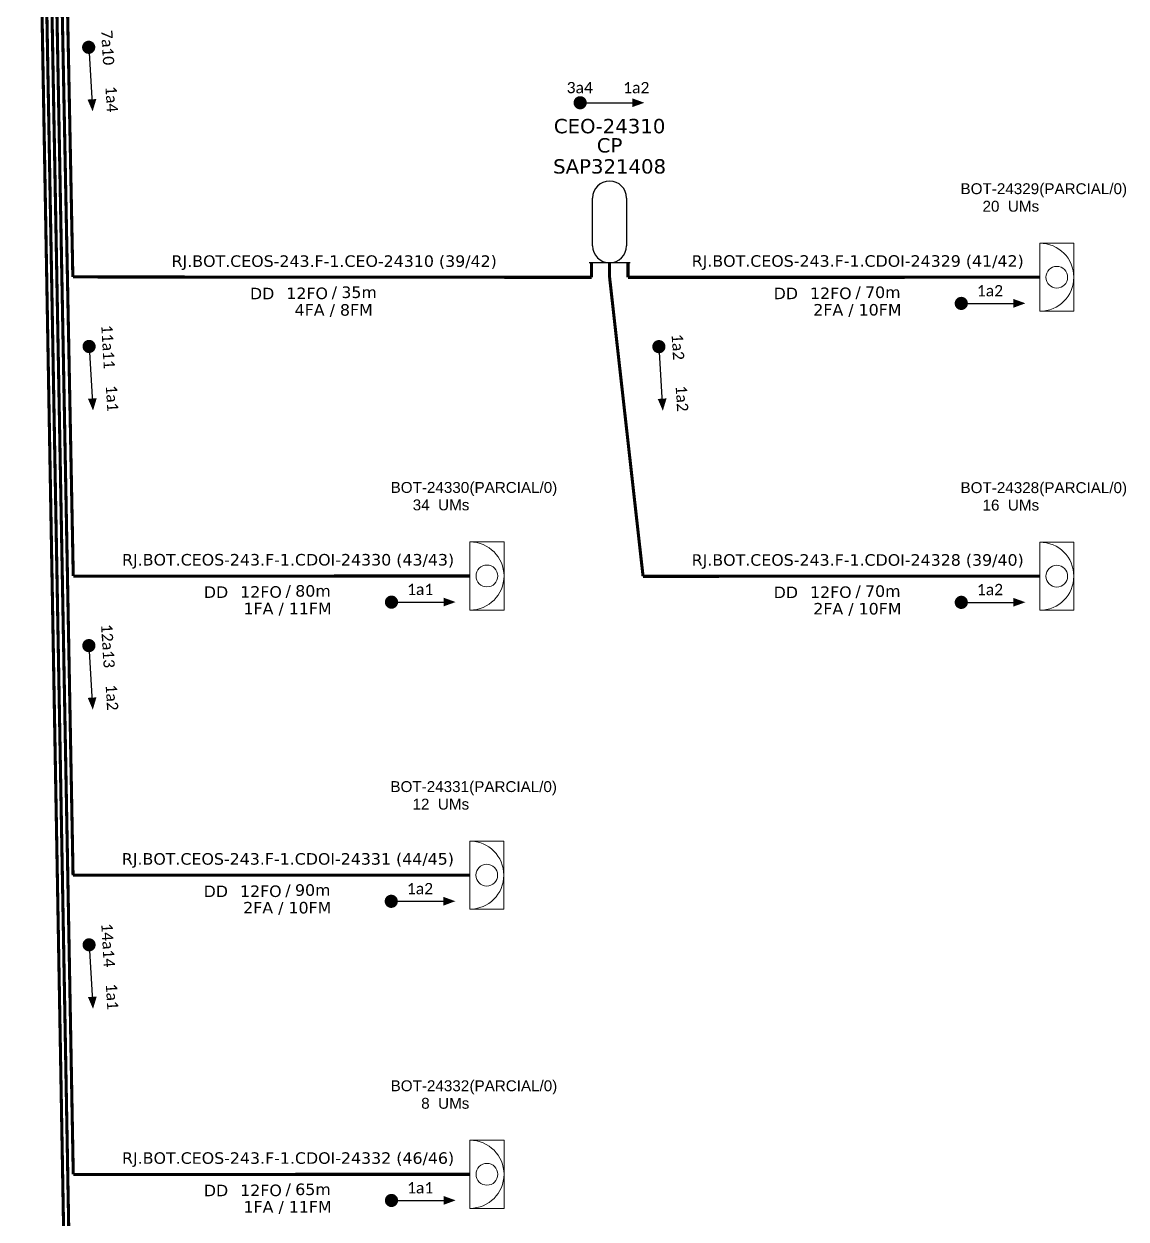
# Model space of a CAD drawing. Extents: x 890 to 4090, y 1694 to 3298.
# Drawn here: x 1335 to 1438.7, y 2002.5 to 2115 of the extents above; entities that cross this region are included whole.
import ezdxf
from ezdxf.enums import TextEntityAlignment as Align

# ---------------------------------------------------------------- set-up
doc = ezdxf.new("R2010")
doc.units = 0
doc.header["$MEASUREMENT"] = 0
doc.layers.get('0').update_dxf_attribs({"linetype": 'CONTINUOUS'})
for name, color, linetype, lineweight in [("20.0-LEGENDA DOS CDO'S", 1, 'CONTINUOUS', 0), ('20.1-CDO_INTERIOR', 1, 'CONTINUOUS', 0), ('40.1-ETIQUETAS', 1, 'CONTINUOUS', 20)]:
    doc.layers.add(name, color=color, linetype=linetype, lineweight=lineweight)
for name, color, linetype in [('20.4-CEOS', 1, 'CONTINUOUS'), ('CAP a instalar', 1, 'CONTINUOUS'), ('SETA', 7, 'CONTINUOUS')]:
    doc.layers.add(name, color=color, linetype=linetype)
doc.styles.add('ARIAL', font='arial.ttf')
doc.styles.add('siredit', font='verdana.ttf')

# ---------------------------------------------------------------- blocks, each defined once
blk = doc.blocks.new('ETIQUETA_RS5F')
at = {"layer": '40.1-ETIQUETAS', "color": 0, "style": 'siredit'}
blk.add_text('/', height=1.5, dxfattribs=at).set_placement((1.55, -1.95), align=Align.MIDDLE_RIGHT)
for tag, p in [('ETIQUETA_R_PRIMARIA', (1.18, 4.1)), ('ETIQUETA_R_SECUNDARIA', (1.18, 2.1)), ('F_ATIVAS/F_MORTAS', (1.11, -4.24))]:
    blk.add_attdef(tag, text='', height=1.5, dxfattribs=at).set_placement(p, align=Align.MIDDLE_CENTER)
for tag, p in [('TIPO_CABO', (-6.62, -2.12)), ('CAP_CABO', (0.37, -2.09))]:
    blk.add_attdef(tag, text='', height=1.5, dxfattribs=at).set_placement(p, align=Align.MIDDLE_RIGHT)
blk.add_attdef('METROS', text='', height=1.5, dxfattribs=at).set_placement((2.11, -1.95), align=Align.MIDDLE_LEFT)
for tag, p in [('FUSÃO_1', (0.82, -8.39)), ('FUSÃO_2', (0.82, -10.6)), ('FUSÃO_3', (0.82, -12.93)), ('FUSÃO_4', (0.82, -15.14)), ('FUSÃO_5', (0.82, -17.16))]:
    blk.add_attdef(tag, text='', height=1.5, dxfattribs=at).set_placement(p, align=Align.CENTER)
blk = doc.blocks.new('CDOI_INT')
at = {"layer": '20.1-CDO_INTERIOR', "color": 0, "lineweight": 18}
blk.add_lwpolyline([(4.25, -4.25), (4.25, 4.25), (0, 4.25), (0, -4.25)], close=True, dxfattribs=at)
blk.add_circle((2.12, 0), 1.36, dxfattribs=at)
blk.add_arc((0, 0), 4.25, 270, 90, dxfattribs=at)
at = {"layer": "20.0-LEGENDA DOS CDO'S", "color": 0, "style": 'ARIAL'}
for tag, p in [('CDO_N', (-0.08, 10.38)), ('SPLITER_1', (21.18, 10.38)), ('SURVEY', (-0.08, 8.2)), ('SPLITER_2', (21.19, 8.68)), ('SAP', (-0.08, 6.23)), ('1:XX', (5.94, -2.22)), ('UMS', (5.94, -4.24))]:
    blk.add_attdef(tag, p, '', height=1.36, dxfattribs=at)
blk.add_attdef('FIBRAS_UTILIZADAS', text='', height=1.36, dxfattribs=at).set_placement((15.34, 10.38), align=Align.CENTER)

msp = doc.modelspace()

# ---------------------------------------------------------------- linework, layer by layer
at = {"const_width": 0.62, "elevation": 2.2}
for points in [[(1341.04, 2113.1, 1), (1341.08, 2112.48, 1)], [(1387.01, 2107.57, 1), (1387.63, 2107.57, 1)], [(1422.88, 2088.69, 1), (1423.5, 2088.69, 1)], [(1341.08, 2084.95, 1), (1341.12, 2084.33, 1)], [(1394.71, 2084.93, 1), (1394.75, 2084.31, 1)], [(1369.25, 2060.58, 1), (1369.87, 2060.58, 1)], [(1422.88, 2060.56, 1), (1423.5, 2060.56, 1)], [(1341.06, 2056.8, 1), (1341.1, 2056.18, 1)], [(1369.23, 2032.43, 1), (1369.85, 2032.43, 1)], [(1341.08, 2028.64, 1), (1341.12, 2028.03, 1)], [(1369.25, 2004.28, 1), (1369.87, 2004.28, 1)]]:
    msp.add_lwpolyline(points, format="xyb", close=True, dxfattribs=at)
at = {"layer": '20.4-CEOS', "color": 8}
for p, q in [((1388.49, 2094.12, 2.2), (1388.49, 2098.6, 2.2)), ((1391.69, 2098.6, 2.2), (1391.69, 2094.12, 2.2)), ((1392.02, 2092.52, 2.2), (1388.17, 2092.52, 2.2))]:
    msp.add_line(p, q, dxfattribs=at)
for centre, start, end in [((1390.09, 2098.6, 2.2), 0, 180), ((1390.09, 2094.12, 2.2), 180, 0)]:
    msp.add_arc(centre, 1.6, start, end, dxfattribs=at)
at = {"layer": 'CAP a instalar', "color": 0, "ltscale": 7, "const_width": 0.289, "elevation": 2.2}
msp.add_lwpolyline([(1339.61, 1950.36), (1335.11, 2203.83)], dxfattribs=at)
at = {"layer": 'CAP a instalar', "color": 8, "ltscale": 7, "const_width": 0.289, "elevation": 2.2}
for points in [[(1339.6, 1978.54), (1335.54, 2203.83)], [(1339.61, 2006.73), (1336, 2203.83)], [(1339.59, 2034.88), (1336.43, 2203.83)], [(1339.61, 2063.03), (1336.86, 2203.83)], [(1339.57, 2091.18), (1337.33, 2203.83)], [(1388.39, 2091.14), (1388.39, 2092.52)], [(1390.09, 2091.14), (1390.09, 2092.52)], [(1391.82, 2091.14), (1391.82, 2092.52)], [(1339.57, 2091.18), (1388.39, 2091.14)], [(1393.24, 2063.01), (1390.09, 2091.14)], [(1391.82, 2091.14), (1430.57, 2091.15)], [(1339.61, 2063.03), (1376.94, 2063.04)], [(1393.24, 2063.01), (1430.57, 2063.02)], [(1339.59, 2034.88), (1376.92, 2034.89)], [(1339.61, 2006.73), (1376.94, 2006.74)]]:
    msp.add_lwpolyline(points, dxfattribs=at)
at = {"layer": 'SETA', "elevation": 2.2}
for points in [[(1341.06, 2112.79), (1341.38, 2107.47)], [(1387.32, 2107.57), (1392.65, 2107.57)], [(1387.32, 2107.57), (1392.65, 2107.57)], [(1423.19, 2088.69), (1428.52, 2088.69)], [(1341.1, 2084.64), (1341.42, 2079.32)], [(1394.73, 2084.62), (1395.05, 2079.3)], [(1369.56, 2060.58), (1374.89, 2060.58)], [(1423.19, 2060.56), (1428.52, 2060.56)], [(1341.08, 2056.49), (1341.4, 2051.17)], [(1369.54, 2032.43), (1374.87, 2032.43)], [(1341.1, 2028.33), (1341.42, 2023.02)], [(1369.56, 2004.28), (1374.89, 2004.28)]]:
    msp.add_lwpolyline(points, dxfattribs=at)
at = {"layer": 'SETA'}
for points in [[(1341.78, 2107.92, 2.2), (1341.43, 2106.76, 2.2), (1340.95, 2107.87, 2.2)], [(1392.22, 2107.99, 2.2), (1393.36, 2107.57, 2.2), (1392.22, 2107.16, 2.2)], [(1392.22, 2107.99, 2.2), (1393.36, 2107.57, 2.2), (1392.22, 2107.16, 2.2)], [(1428.09, 2089.11, 2.2), (1429.23, 2088.7, 2.2), (1428.09, 2088.28, 2.2)], [(1341.82, 2079.77, 2.2), (1341.47, 2078.61, 2.2), (1340.99, 2079.72, 2.2)], [(1395.45, 2079.75, 2.2), (1395.1, 2078.59, 2.2), (1394.62, 2079.7, 2.2)], [(1374.46, 2061, 2.2), (1375.6, 2060.59, 2.2), (1374.46, 2060.18, 2.2)], [(1428.09, 2060.98, 2.2), (1429.23, 2060.57, 2.2), (1428.09, 2060.16, 2.2)], [(1341.79, 2051.62, 2.2), (1341.45, 2050.46, 2.2), (1340.97, 2051.57, 2.2)], [(1374.44, 2032.85, 2.2), (1375.57, 2032.44, 2.2), (1374.44, 2032.02, 2.2)], [(1341.82, 2023.47, 2.2), (1341.47, 2022.31, 2.2), (1340.99, 2023.42, 2.2)], [(1374.46, 2004.7, 2.2), (1375.6, 2004.29, 2.2), (1374.46, 2003.87, 2.2)]]:
    msp.add_solid(points, dxfattribs=at)

# ---------------------------------------------------------------- block references
at = {"layer": '20.1-CDO_INTERIOR', "color": 8, "ltscale": 11}
ref = msp.add_blockref('CDOI_INT', (1430.58, 2091.15, 2.2), dxfattribs=dict(at, xscale=0.7533554517852777, yscale=0.7533554517852777, zscale=0.7533554517852777))
ref.add_attrib('CDO_N', 'BOT-24329', dxfattribs={"layer": "20.0-LEGENDA DOS CDO'S", "color": 8, "height": 1.025, "style": 'ARIAL'}).set_placement((1430.52, 2098.97, 2.2), align=Align.RIGHT)
ref.add_attrib('FIBRAS_UTILIZADAS', '    (PARCIAL/0)', dxfattribs={"layer": "20.0-LEGENDA DOS CDO'S", "color": 8, "height": 1.0227, "style": 'ARIAL'}).set_placement((1433.87, 2098.97, 2.2), align=Align.CENTER)
ref.add_attrib('SURVEY', '20  UMs', dxfattribs={"layer": "20.0-LEGENDA DOS CDO'S", "color": 8, "height": 1.025, "style": 'ARIAL'}).set_placement((1430.52, 2097.32, 2.2), align=Align.RIGHT)
ref = msp.add_blockref('CDOI_INT', (1376.95, 2063.04, 2.2), dxfattribs=dict(at, xscale=0.7533554517852777, yscale=0.7533554517852777, zscale=0.7533554517852777))
ref.add_attrib('CDO_N', 'BOT-24330', dxfattribs={"layer": "20.0-LEGENDA DOS CDO'S", "color": 8, "height": 1.025, "style": 'ARIAL'}).set_placement((1376.88, 2070.86, 2.2), align=Align.RIGHT)
ref.add_attrib('FIBRAS_UTILIZADAS', '    (PARCIAL/0)', dxfattribs={"layer": "20.0-LEGENDA DOS CDO'S", "color": 8, "height": 1.0227, "style": 'ARIAL'}).set_placement((1380.24, 2070.86, 2.2), align=Align.CENTER)
ref.add_attrib('SURVEY', '34  UMs', dxfattribs={"layer": "20.0-LEGENDA DOS CDO'S", "color": 8, "height": 1.025, "style": 'ARIAL'}).set_placement((1376.89, 2069.22, 2.2), align=Align.RIGHT)
ref = msp.add_blockref('CDOI_INT', (1430.58, 2063.02, 2.2), dxfattribs=dict(at, xscale=0.7533554517852777, yscale=0.7533554517852777, zscale=0.7533554517852777))
ref.add_attrib('CDO_N', 'BOT-24328', dxfattribs={"layer": "20.0-LEGENDA DOS CDO'S", "color": 8, "height": 1.025, "style": 'ARIAL'}).set_placement((1430.52, 2070.84, 2.2), align=Align.RIGHT)
ref.add_attrib('FIBRAS_UTILIZADAS', '    (PARCIAL/0)', dxfattribs={"layer": "20.0-LEGENDA DOS CDO'S", "color": 8, "height": 1.0227, "style": 'ARIAL'}).set_placement((1433.87, 2070.84, 2.2), align=Align.CENTER)
ref.add_attrib('SURVEY', '16  UMs', dxfattribs={"layer": "20.0-LEGENDA DOS CDO'S", "color": 8, "height": 1.025, "style": 'ARIAL'}).set_placement((1430.52, 2069.2, 2.2), align=Align.RIGHT)
ref = msp.add_blockref('CDOI_INT', (1376.93, 2034.89, 2.2), dxfattribs=dict(at, xscale=0.7533554517852777, yscale=0.7533554517852777, zscale=0.7533554517852777))
ref.add_attrib('CDO_N', 'BOT-24331', dxfattribs={"layer": "20.0-LEGENDA DOS CDO'S", "color": 8, "height": 1.025, "style": 'ARIAL'}).set_placement((1376.86, 2042.71, 2.2), align=Align.RIGHT)
ref.add_attrib('FIBRAS_UTILIZADAS', '    (PARCIAL/0)', dxfattribs={"layer": "20.0-LEGENDA DOS CDO'S", "color": 8, "height": 1.0227, "style": 'ARIAL'}).set_placement((1380.21, 2042.71, 2.2), align=Align.CENTER)
ref.add_attrib('SURVEY', '12  UMs', dxfattribs={"layer": "20.0-LEGENDA DOS CDO'S", "color": 8, "height": 1.025, "style": 'ARIAL'}).set_placement((1376.87, 2041.06, 2.2), align=Align.RIGHT)
ref = msp.add_blockref('CDOI_INT', (1376.95, 2006.74, 2.2), dxfattribs=dict(at, xscale=0.7533554517852777, yscale=0.7533554517852777, zscale=0.7533554517852777))
ref.add_attrib('CDO_N', 'BOT-24332', dxfattribs={"layer": "20.0-LEGENDA DOS CDO'S", "color": 8, "height": 1.025, "style": 'ARIAL'}).set_placement((1376.88, 2014.56, 2.2), align=Align.RIGHT)
ref.add_attrib('FIBRAS_UTILIZADAS', '    (PARCIAL/0)', dxfattribs={"layer": "20.0-LEGENDA DOS CDO'S", "color": 8, "height": 1.0227, "style": 'ARIAL'}).set_placement((1380.24, 2014.56, 2.2), align=Align.CENTER)
ref.add_attrib('SURVEY', '8  UMs', dxfattribs={"layer": "20.0-LEGENDA DOS CDO'S", "color": 8, "height": 1.025, "style": 'ARIAL'}).set_placement((1376.89, 2012.91, 2.2), align=Align.RIGHT)
at = {"layer": '40.1-ETIQUETAS', "color": 8}
ref = msp.add_blockref('ETIQUETA_RS5F', (1363.31, 2091.15, 2.2), dxfattribs=dict(at, xscale=0.7229735360686504, yscale=0.7229735360686504, zscale=0.7229735360686504))
ref.add_attrib('ETIQUETA_R_SECUNDARIA', 'RJ.BOT.CEOS-243.F-1.CEO-24310 (39/42)', dxfattribs={"color": 0, "height": 1.0845, "style": 'siredit'}).set_placement((1364.17, 2092.67, 2.2), align=Align.MIDDLE_CENTER)
ref.add_attrib('TIPO_CABO', 'DD', dxfattribs={"color": 0, "height": 1.084, "style": 'siredit'}).set_placement((1358.53, 2089.62, 2.2), align=Align.MIDDLE_RIGHT)
ref.add_attrib('CAP_CABO', '12FO', dxfattribs={"color": 0, "height": 1.084, "style": 'siredit'}).set_placement((1363.58, 2089.64, 2.2), align=Align.MIDDLE_RIGHT)
ref.add_attrib('METROS', '35m', dxfattribs={"color": 0, "height": 1.084, "style": 'siredit'}).set_placement((1364.84, 2089.74, 2.2), align=Align.MIDDLE_LEFT)
ref.add_attrib('F_ATIVAS/F_MORTAS', '4FA / 8FM', dxfattribs={"color": 0, "height": 1.084, "style": 'siredit'}).set_placement((1364.12, 2088.08, 2.2), align=Align.MIDDLE_CENTER)
ref = msp.add_blockref('ETIQUETA_RS5F', (1412.61, 2091.16, 2.2), dxfattribs=dict(at, xscale=0.7229735360686504, yscale=0.7229735360686504, zscale=0.7229735360686504))
ref.add_attrib('ETIQUETA_R_PRIMARIA', 'RJ.BOT.CEOS-243.F-1.CDOI-24329 (41/42)', dxfattribs={"color": 0, "height": 1.0845, "style": 'siredit'}).set_placement((1413.44, 2092.68, 2.2), align=Align.MIDDLE_CENTER)
ref.add_attrib('TIPO_CABO', 'DD', dxfattribs={"color": 0, "height": 1.084, "style": 'siredit'}).set_placement((1407.82, 2089.63, 2.2), align=Align.MIDDLE_RIGHT)
ref.add_attrib('CAP_CABO', '12FO', dxfattribs={"color": 0, "height": 1.084, "style": 'siredit'}).set_placement((1412.87, 2089.64, 2.2), align=Align.MIDDLE_RIGHT)
ref.add_attrib('METROS', '70m', dxfattribs={"color": 0, "height": 1.084, "style": 'siredit'}).set_placement((1414.13, 2089.74, 2.2), align=Align.MIDDLE_LEFT)
ref.add_attrib('F_ATIVAS/F_MORTAS', '2FA / 10FM', dxfattribs={"color": 0, "height": 1.084, "style": 'siredit'}).set_placement((1413.41, 2088.09, 2.2), align=Align.MIDDLE_CENTER)
ref = msp.add_blockref('ETIQUETA_RS5F', (1358.97, 2063.05, 2.2), dxfattribs=dict(at, xscale=0.7229735360686504, yscale=0.7229735360686504, zscale=0.7229735360686504))
ref.add_attrib('ETIQUETA_R_SECUNDARIA', 'RJ.BOT.CEOS-243.F-1.CDOI-24330 (43/43)', dxfattribs={"color": 0, "height": 1.0845, "style": 'siredit'}).set_placement((1359.83, 2064.57, 2.2), align=Align.MIDDLE_CENTER)
ref.add_attrib('TIPO_CABO', 'DD', dxfattribs={"color": 0, "height": 1.084, "style": 'siredit'}).set_placement((1354.19, 2061.52, 2.2), align=Align.MIDDLE_RIGHT)
ref.add_attrib('CAP_CABO', '12FO', dxfattribs={"color": 0, "height": 1.084, "style": 'siredit'}).set_placement((1359.24, 2061.54, 2.2), align=Align.MIDDLE_RIGHT)
ref.add_attrib('METROS', '80m', dxfattribs={"color": 0, "height": 1.084, "style": 'siredit'}).set_placement((1360.5, 2061.64, 2.2), align=Align.MIDDLE_LEFT)
ref.add_attrib('F_ATIVAS/F_MORTAS', '1FA / 11FM', dxfattribs={"color": 0, "height": 1.084, "style": 'siredit'}).set_placement((1359.78, 2059.98, 2.2), align=Align.MIDDLE_CENTER)
ref = msp.add_blockref('ETIQUETA_RS5F', (1412.61, 2063.03, 2.2), dxfattribs=dict(at, xscale=0.7229735360686504, yscale=0.7229735360686504, zscale=0.7229735360686504))
ref.add_attrib('ETIQUETA_R_PRIMARIA', 'RJ.BOT.CEOS-243.F-1.CDOI-24328 (39/40)', dxfattribs={"color": 0, "height": 1.0845, "style": 'siredit'}).set_placement((1413.44, 2064.55, 2.2), align=Align.MIDDLE_CENTER)
ref.add_attrib('TIPO_CABO', 'DD', dxfattribs={"color": 0, "height": 1.084, "style": 'siredit'}).set_placement((1407.82, 2061.5, 2.2), align=Align.MIDDLE_RIGHT)
ref.add_attrib('CAP_CABO', '12FO', dxfattribs={"color": 0, "height": 1.084, "style": 'siredit'}).set_placement((1412.87, 2061.52, 2.2), align=Align.MIDDLE_RIGHT)
ref.add_attrib('METROS', '70m', dxfattribs={"color": 0, "height": 1.084, "style": 'siredit'}).set_placement((1414.13, 2061.62, 2.2), align=Align.MIDDLE_LEFT)
ref.add_attrib('F_ATIVAS/F_MORTAS', '2FA / 10FM', dxfattribs={"color": 0, "height": 1.084, "style": 'siredit'}).set_placement((1413.41, 2059.96, 2.2), align=Align.MIDDLE_CENTER)
ref = msp.add_blockref('ETIQUETA_RS5F', (1358.95, 2034.9, 2.2), dxfattribs=dict(at, xscale=0.7229735360686504, yscale=0.7229735360686504, zscale=0.7229735360686504))
ref.add_attrib('ETIQUETA_R_SECUNDARIA', 'RJ.BOT.CEOS-243.F-1.CDOI-24331 (44/45)', dxfattribs={"color": 0, "height": 1.0845, "style": 'siredit'}).set_placement((1359.81, 2036.42, 2.2), align=Align.MIDDLE_CENTER)
ref.add_attrib('TIPO_CABO', 'DD', dxfattribs={"color": 0, "height": 1.084, "style": 'siredit'}).set_placement((1354.17, 2033.37, 2.2), align=Align.MIDDLE_RIGHT)
ref.add_attrib('CAP_CABO', '12FO', dxfattribs={"color": 0, "height": 1.084, "style": 'siredit'}).set_placement((1359.22, 2033.38, 2.2), align=Align.MIDDLE_RIGHT)
ref.add_attrib('METROS', '90m', dxfattribs={"color": 0, "height": 1.084, "style": 'siredit'}).set_placement((1360.48, 2033.49, 2.2), align=Align.MIDDLE_LEFT)
ref.add_attrib('F_ATIVAS/F_MORTAS', '2FA / 10FM', dxfattribs={"color": 0, "height": 1.084, "style": 'siredit'}).set_placement((1359.75, 2031.83, 2.2), align=Align.MIDDLE_CENTER)
ref = msp.add_blockref('ETIQUETA_RS5F', (1358.97, 2006.75, 2.2), dxfattribs=dict(at, xscale=0.7229735360686504, yscale=0.7229735360686504, zscale=0.7229735360686504))
ref.add_attrib('ETIQUETA_R_SECUNDARIA', 'RJ.BOT.CEOS-243.F-1.CDOI-24332 (46/46)', dxfattribs={"color": 0, "height": 1.0845, "style": 'siredit'}).set_placement((1359.83, 2008.27, 2.2), align=Align.MIDDLE_CENTER)
ref.add_attrib('TIPO_CABO', 'DD', dxfattribs={"color": 0, "height": 1.084, "style": 'siredit'}).set_placement((1354.19, 2005.22, 2.2), align=Align.MIDDLE_RIGHT)
ref.add_attrib('CAP_CABO', '12FO', dxfattribs={"color": 0, "height": 1.084, "style": 'siredit'}).set_placement((1359.24, 2005.23, 2.2), align=Align.MIDDLE_RIGHT)
ref.add_attrib('METROS', '65m', dxfattribs={"color": 0, "height": 1.084, "style": 'siredit'}).set_placement((1360.5, 2005.33, 2.2), align=Align.MIDDLE_LEFT)
ref.add_attrib('F_ATIVAS/F_MORTAS', '1FA / 11FM', dxfattribs={"color": 0, "height": 1.084, "style": 'siredit'}).set_placement((1359.78, 2003.68, 2.2), align=Align.MIDDLE_CENTER)

# ---------------------------------------------------------------- texts
at = {"color": 0, "char_height": 1.0604, "width": 15.7182, "attachment_point": 5, "rotation": 273.4639}
for s, insert in [('\\C7;\\fCalibri|b0|i0|c0|p34;7a10', (1342.85, 2112.76, 2.2)), ('\\C7;\\fCalibri|b0|i0|c0|p34;1a4', (1343.23, 2107.91, 2.2)), ('\\C7;\\fCalibri|b0|i0|c0|p34;11a11', (1342.89, 2084.61, 2.2)), ('\\C7;\\fCalibri|b0|i0|c0|p34;1a2', (1396.52, 2084.59, 2.2)), ('\\C7;\\fCalibri|b0|i0|c0|p34;1a1', (1343.27, 2079.76, 2.2)), ('\\C7;\\fCalibri|b0|i0|c0|p34;1a2', (1396.9, 2079.74, 2.2)), ('\\C7;\\fCalibri|b0|i0|c0|p34;12a13', (1342.87, 2056.45, 2.2)), ('\\C7;\\fCalibri|b0|i0|c0|p34;1a2', (1343.25, 2051.61, 2.2)), ('\\C7;\\fCalibri|b0|i0|c0|p34;14a14', (1342.89, 2028.3, 2.2)), ('\\C7;\\fCalibri|b0|i0|c0|p34;1a1', (1343.27, 2023.46, 2.2))]:
    msp.add_mtext(s, dxfattribs=dict(at, insert=insert))
at = {"color": 0, "char_height": 1.0604, "width": 15.7182, "attachment_point": 5}
for s, insert in [('\\C7;\\fCalibri|b0|i0|c0|p34;3a4', (1387.28, 2108.99, 2.2)), ('\\C7;\\fCalibri|b0|i0|c0|p34;1a2', (1392.6, 2108.99, 2.2)), ('\\C7;\\fCalibri|b0|i0|c0|p34;1a2', (1425.89, 2089.88, 2.2)), ('\\C7;\\fCalibri|b0|i0|c0|p34;1a1', (1372.26, 2061.78, 2.2)), ('\\C7;\\fCalibri|b0|i0|c0|p34;1a2', (1425.89, 2061.76, 2.2)), ('\\C7;\\fCalibri|b0|i0|c0|p34;1a2', (1372.24, 2033.62, 2.2)), ('\\C7;\\fCalibri|b0|i0|c0|p34;1a1', (1372.26, 2005.47, 2.2))]:
    msp.add_mtext(s, dxfattribs=dict(at, insert=insert))
at = {"layer": '20.4-CEOS', "color": 8, "style": 'siredit'}
for tag, text, height, p in [('CEO-24310', 'CEOSXXX', 1.353, (1390.09, 2106.05, 2.2)), ('CP', '', 1.35, (1390.09, 2104.24, 2.2)), ('SAP321408', '', 1.35, (1390.09, 2102.26, 2.2))]:
    msp.add_attdef(tag, text=text, height=height, dxfattribs=at).set_placement(p, align=Align.TOP_CENTER)

doc.saveas('drawing.dxf')
